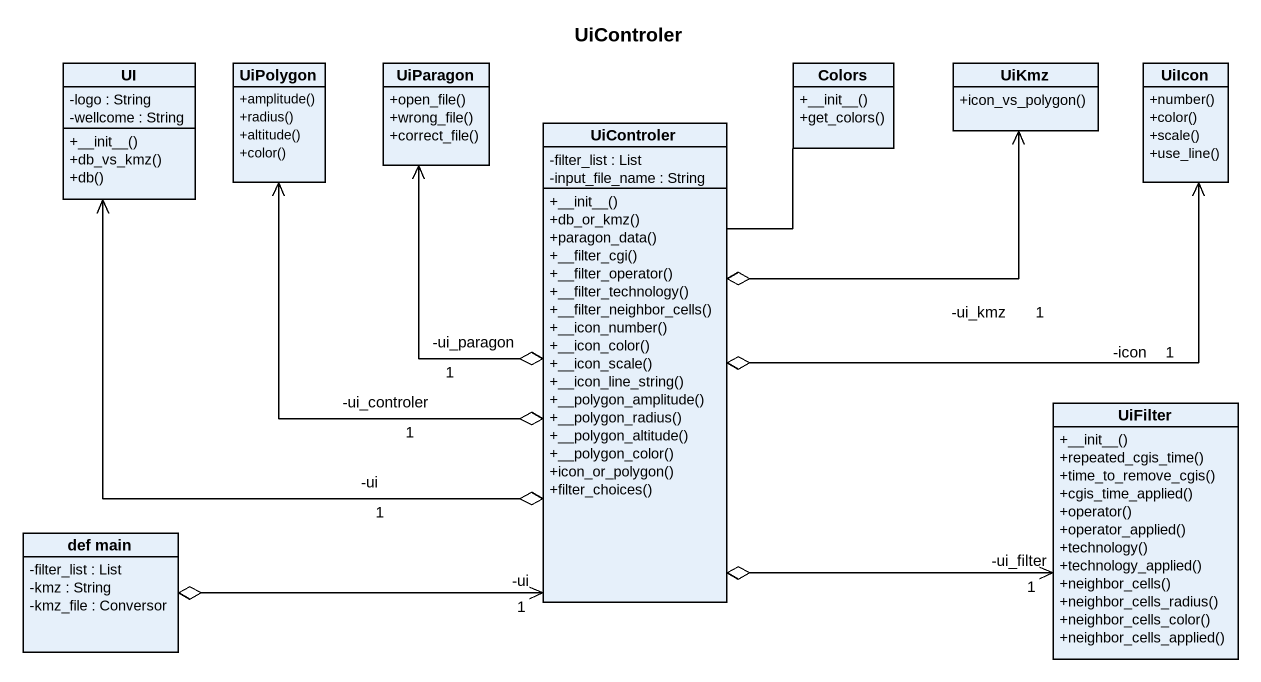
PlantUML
@startuml
title UiControler
hide circle
hide empty members
skinparam classAttributeIconSize 0
class UI {
  -logo : String
  -wellcome : String
  +~__init~__()
  +db_vs_kmz()
  +db()
}
class UiPolygon {
  +amplitude()
  +radius()
  +altitude()
  +color()
}
class UiParagon {
  +open_file()
  +wrong_file()
  +correct_file()
}
class Colors {
  +~__init~__()
  +get_colors()
}
class UiKmz {
  +icon_vs_polygon()
}
class UiIcon {
  +number()
  +color()
  +scale()
  +use_line()
}
class UiControler {
  -filter_list : List
  -input_file_name : String
  +~__init~__()
  +db_or_kmz()
  +paragon_data()
  +__filter_cgi()
  +__filter_operator()
  +__filter_technology()
  +__filter_neighbor_cells()
  +__icon_number()
  +__icon_color()
  +__icon_scale()
  +__icon_line_string()
  +__polygon_amplitude()
  +__polygon_radius()
  +__polygon_altitude()
  +__polygon_color()
  +icon_or_polygon()
  +filter_choices()
}
class UiFilter {
  +~__init~__()
  +repeated_cgis_time()
  +time_to_remove_cgis()
  +cgis_time_applied()
  +operator()
  +operator_applied()
  +technology()
  +technology_applied()
  +neighbor_cells()
  +neighbor_cells_radius()
  +neighbor_cells_color()
  +neighbor_cells_applied()
}
class "def main" as def_main {
  -filter_list : List
  -kmz : String
  -kmz_file : Conversor
}
UiControler o-left-> "-ui\n1" UI
UiControler o-up-> "1\n-ui_controler" UiPolygon
UiControler o-up-> "1\n-ui_paragon" UiParagon
UiControler -up- Colors
UiControler o-up-> "1\n-ui_kmz" UiKmz
UiControler o-right-> "-icon\n1" UiIcon
UiControler o-right-> "1\n-ui_filter" UiFilter
def_main o-right-> "1\n-ui" UiControler
@enduml
